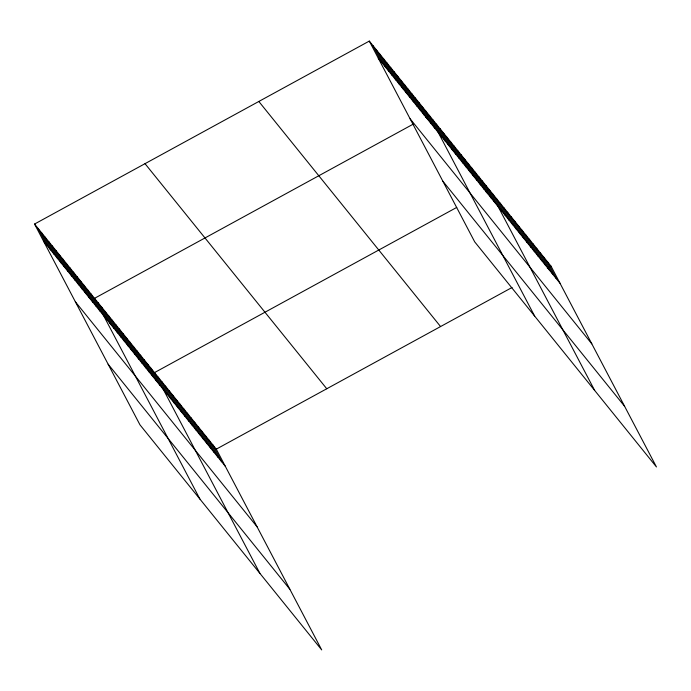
<?xml version="1.0" encoding="UTF-8"?>
<svg xmlns="http://www.w3.org/2000/svg" width="691" height="691" viewBox="0 0 691 691"><rect width="100%" height="100%" fill="white"/><g stroke="black" fill="none" stroke-linecap="round" stroke-linejoin="round"><path stroke-width="1.04" d="M34.55 224.048L216.3 449.141L321.704 649.911L139.962 424.827L34.55 224.048L369.296 41.089L551.038 266.173L656.45 466.952L474.7 241.859L369.296 41.089M413.494 123.991L94.529 298.331L199.932 499.101M425.561 117.392L429.275 115.362L534.679 316.141M456.76 207.404L154.499 372.613L259.911 573.383M485.531 191.675L489.245 189.645L594.657 390.415M216.3 449.141L512.057 287.482M547.332 268.203L551.038 266.173M378.253 58.156L560.004 283.241M410.083 118.774L591.833 343.868M442.879 181.232L624.621 406.325M258.831 101.465L440.573 326.558M145.015 163.672L326.765 388.765M43.507 241.116L225.257 466.209M75.336 301.742L257.087 526.836M108.133 364.2L289.875 589.293M547.41 261.673L556.367 278.741M543.774 257.173L552.731 274.241M540.137 252.673L549.095 269.74M536.501 248.173L545.458 265.232M532.865 243.664L541.83 260.732M529.228 239.164L538.194 256.231M525.601 234.664L534.558 251.731M521.964 230.163L530.921 247.231M518.328 225.663L527.285 242.722M514.691 221.155L523.657 238.222M511.055 216.654L520.021 233.722M507.419 212.154L516.384 229.222M503.791 207.654L512.748 224.722M500.154 203.154L509.112 220.213M496.518 198.645L505.475 215.713M492.882 194.145L501.847 211.213M485.721 185.274L494.678 202.342M482.188 180.904L491.154 197.971M478.664 176.533L487.621 193.601M475.14 172.171L484.097 189.23M471.608 167.801L480.565 184.868M468.083 163.43L477.04 180.498M464.551 159.06L473.516 176.127M461.027 154.689L469.984 171.757M457.494 150.318L466.46 167.386M453.97 145.948L462.927 163.016M450.437 141.586L459.403 158.645M446.913 137.215L455.87 154.283M443.38 132.845L452.346 149.912M439.856 128.474L448.813 145.542M436.332 124.104L445.289 141.171M432.799 119.733L441.756 136.801M425.742 110.992L434.708 128.06M422.218 106.63L431.175 123.689M418.686 102.259L427.651 119.327M415.161 97.889L424.119 114.956M411.629 93.518L420.594 110.586M408.105 89.148L417.062 106.215M404.572 84.777L413.538 101.845M401.048 80.406L410.005 97.474M397.524 76.045L406.481 93.104M393.991 71.674L402.948 88.742M390.467 67.303L399.424 84.371M386.934 62.933L395.9 80.001M383.41 58.562L392.367 75.63M379.877 54.192L388.843 71.259M376.353 49.821L385.31 66.889M372.82 45.459L381.786 62.518M212.664 444.641L221.621 461.709M209.028 440.141L217.985 457.209M205.391 435.632L214.348 452.7M201.755 431.132L210.72 448.2M198.118 426.632L207.084 443.7M194.491 422.132L203.448 439.2M190.854 417.632L199.811 434.699M187.218 413.132L196.175 430.191M183.581 408.623L192.539 425.691M179.945 404.123L188.911 421.19M176.309 399.623L185.274 416.69M172.681 395.122L181.638 412.19M169.045 390.622L178.002 407.681M165.408 386.114L174.365 403.181M161.772 381.613L170.729 398.681M158.135 377.113L167.101 394.181M150.975 368.243L159.932 385.31M147.451 363.872L156.408 380.94M143.918 359.501L152.875 376.569M140.394 355.131L149.351 372.199M136.861 350.76L145.827 367.828M133.337 346.398L142.294 363.457M129.804 342.028L138.77 359.095M126.28 337.657L135.237 354.725M122.748 333.287L131.713 350.354M119.223 328.916L128.18 345.984M115.691 324.545L124.656 341.613M112.167 320.175L121.124 337.243M108.642 315.813L117.6 332.872M105.11 311.442L114.067 328.51M101.586 307.072L110.543 324.139M98.053 302.701L107.019 319.769M90.996 293.96L99.962 311.028M87.472 289.589L96.429 306.657M83.939 285.228L92.905 302.287M80.415 280.857L89.372 297.925M76.882 276.486L85.848 293.554M73.358 272.116L82.315 289.184M69.834 267.745L78.791 284.813M66.301 263.375L75.259 280.442M62.777 259.004L71.734 276.072M59.245 254.634L68.21 271.701M55.721 250.272L64.678 267.331M52.188 245.901L61.154 262.969M48.664 241.53L57.621 258.598M45.131 237.16L54.097 254.228M41.607 232.789L50.564 249.857M38.074 228.419L47.04 245.486"/></g></svg>
